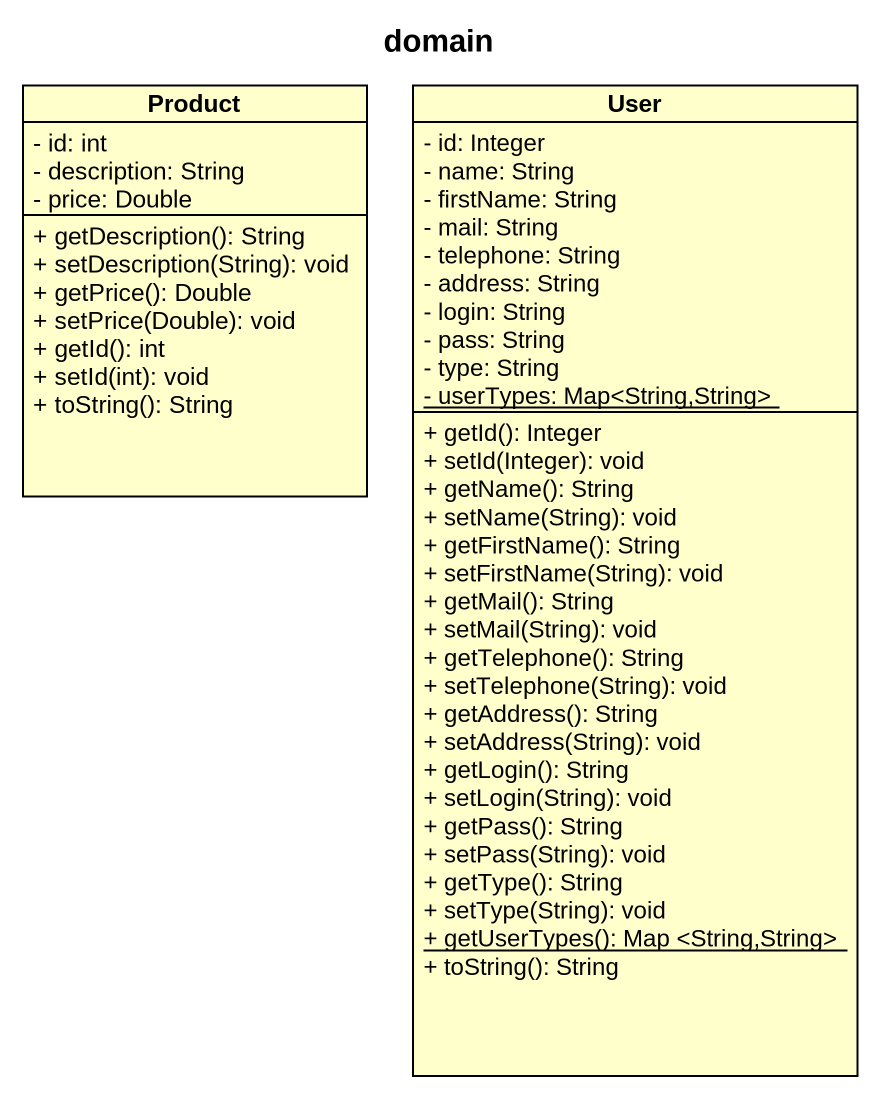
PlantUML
@startuml
title domain
hide circle
hide empty members
skinparam classAttributeIconSize 0
class Product {
  - id: int
  - description: String
  - price: Double
  + getDescription(): String
  + setDescription(String): void
  + getPrice(): Double
  + setPrice(Double): void
  + getId(): int
  + setId(int): void
  + toString(): String
}
class User {
  - id: Integer
  - name: String
  - firstName: String
  - mail: String
  - telephone: String
  - address: String
  - login: String
  - pass: String
  - type: String
  {static} - userTypes: Map<String,String>
  + getId(): Integer
  + setId(Integer): void
  + getName(): String
  + setName(String): void
  + getFirstName(): String
  + setFirstName(String): void
  + getMail(): String
  + setMail(String): void
  + getTelephone(): String
  + setTelephone(String): void
  + getAddress(): String
  + setAddress(String): void
  + getLogin(): String
  + setLogin(String): void
  + getPass(): String
  + setPass(String): void
  + getType(): String
  + setType(String): void
  {static} + getUserTypes(): Map <String,String>
  + toString(): String
}
@enduml
